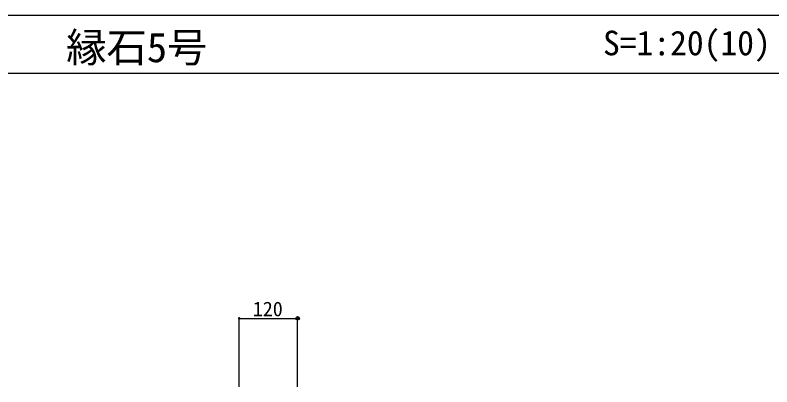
# Model space of a CAD drawing. Units: millimetres on the paper. Extents: x -337 to 306, y -306 to 220.
# Drawn here: x 48.5 to 172.7, y 158.4 to 219.5 of the extents above; entities that cross this region are included whole.
import ezdxf
from ezdxf.enums import TextEntityAlignment as Align

# ---------------------------------------------------------------- set-up
doc = ezdxf.new("R2010")
doc.units = ezdxf.units.MM
doc.header["$PDMODE"] = 32
doc.header["$PDSIZE"] = 0.6
for name, color, linetype in [('0-1_DEFPOINTS', 7, 'Continuous'), ('0-3_D-TTL-LINE', 7, 'Continuous'), ('0-4_D-STR-題字等', 7, 'Continuous'), ('0-7_D-STR-DIM_1寸法', 7, 'Continuous'), ('0-E_11', 7, 'Continuous')]:
    doc.layers.add(name, color=color, linetype=linetype)
doc.styles.add('ＭＳ ゴシック', font='')
doc.styles.get('ＭＳ ゴシック').set_extended_font_data('MS Gothic')

msp = doc.modelspace()

# ---------------------------------------------------------------- linework, layer by layer
at = {"layer": '0-1_DEFPOINTS'}
msp.add_point((94.89, 169.68), dxfattribs=at)
at = {"layer": '0-3_D-TTL-LINE'}
msp.add_line((-337.448, 210.017), (305.085, 210.017), dxfattribs=at)
at = {"layer": '0-7_D-STR-DIM_1寸法'}
for p, q in [((85.193, 169.66), (85.388, 169.66)), ((85.199, 169.72), (85.382, 169.72)), ((85.211, 169.62), (85.37, 169.62)), ((85.23, 169.76), (85.35, 169.76)), ((85.29, 158.416), (85.29, 169.88)), ((85.39, 169.68), (85.49, 169.68)), ((85.49, 169.68), (94.69, 169.68)), ((94.79, 169.68), (94.69, 169.68)), ((94.988, 169.7), (94.793, 169.7)), ((94.982, 169.64), (94.799, 169.64)), ((94.97, 169.74), (94.811, 169.74)), ((94.95, 169.6), (94.83, 169.6)), ((94.89, 158.416), (94.89, 169.88))]:
    msp.add_line(p, q, dxfattribs=at)
for points in [[(85.39, 169.68), (85.39, 169.693), (85.387, 169.705), (85.383, 169.717), (85.378, 169.728), (85.371, 169.739), (85.363, 169.749), (85.354, 169.757), (85.344, 169.765), (85.333, 169.771), (85.321, 169.775), (85.309, 169.778), (85.297, 169.78), (85.284, 169.78), (85.272, 169.778), (85.259, 169.775), (85.248, 169.771), (85.237, 169.765), (85.227, 169.757), (85.218, 169.749), (85.209, 169.739), (85.203, 169.728), (85.197, 169.717), (85.194, 169.705), (85.191, 169.693), (85.19, 169.68), (85.29, 169.68)], [(85.19, 169.68), (85.191, 169.668), (85.194, 169.655), (85.197, 169.643), (85.203, 169.632), (85.209, 169.621), (85.218, 169.612), (85.227, 169.603), (85.237, 169.596), (85.248, 169.59), (85.259, 169.585), (85.272, 169.582), (85.284, 169.58), (85.297, 169.58), (85.309, 169.582), (85.321, 169.585), (85.333, 169.59), (85.344, 169.596), (85.354, 169.603), (85.363, 169.612), (85.371, 169.621), (85.378, 169.632), (85.383, 169.643), (85.387, 169.655), (85.39, 169.668), (85.39, 169.68), (85.29, 169.68)], [(94.99, 169.68), (94.99, 169.693), (94.987, 169.705), (94.983, 169.717), (94.978, 169.728), (94.971, 169.739), (94.963, 169.749), (94.954, 169.757), (94.944, 169.765), (94.933, 169.771), (94.921, 169.775), (94.909, 169.778), (94.897, 169.78), (94.884, 169.78), (94.872, 169.778), (94.859, 169.775), (94.848, 169.771), (94.837, 169.765), (94.827, 169.757), (94.818, 169.749), (94.809, 169.739), (94.803, 169.728), (94.797, 169.717), (94.794, 169.705), (94.791, 169.693), (94.79, 169.68), (94.89, 169.68)], [(94.79, 169.68), (94.791, 169.668), (94.794, 169.655), (94.797, 169.643), (94.803, 169.632), (94.809, 169.621), (94.818, 169.612), (94.827, 169.603), (94.837, 169.596), (94.848, 169.59), (94.859, 169.585), (94.872, 169.582), (94.884, 169.58), (94.897, 169.58), (94.909, 169.582), (94.921, 169.585), (94.933, 169.59), (94.944, 169.596), (94.954, 169.603), (94.963, 169.612), (94.971, 169.621), (94.978, 169.632), (94.983, 169.643), (94.987, 169.655), (94.99, 169.668), (94.99, 169.68), (94.89, 169.68)]]:
    msp.add_lwpolyline(points, close=True, dxfattribs=at)
at = {"layer": '0-E_11'}
msp.add_line((-337.448, 219.533), (305.769, 219.533), dxfattribs=at)

# ---------------------------------------------------------------- texts
at = {"layer": '0-4_D-STR-題字等', "style": 'ＭＳ ゴシック'}
for s, height, p in [('S=1:20(10)', 4.047, (145.03, 211.712)), ('縁石5号', 4.861, (56.881, 210.333))]:
    msp.add_text(s, height=height, dxfattribs=at).set_placement(p, align=Align.BOTTOM_LEFT)
at = {"layer": '0-7_D-STR-DIM_1寸法', "style": 'ＭＳ ゴシック'}
msp.add_text('120', height=2.405, dxfattribs=at).set_placement((87.536, 169.304), align=Align.BOTTOM_LEFT)

doc.saveas('drawing.dxf')
